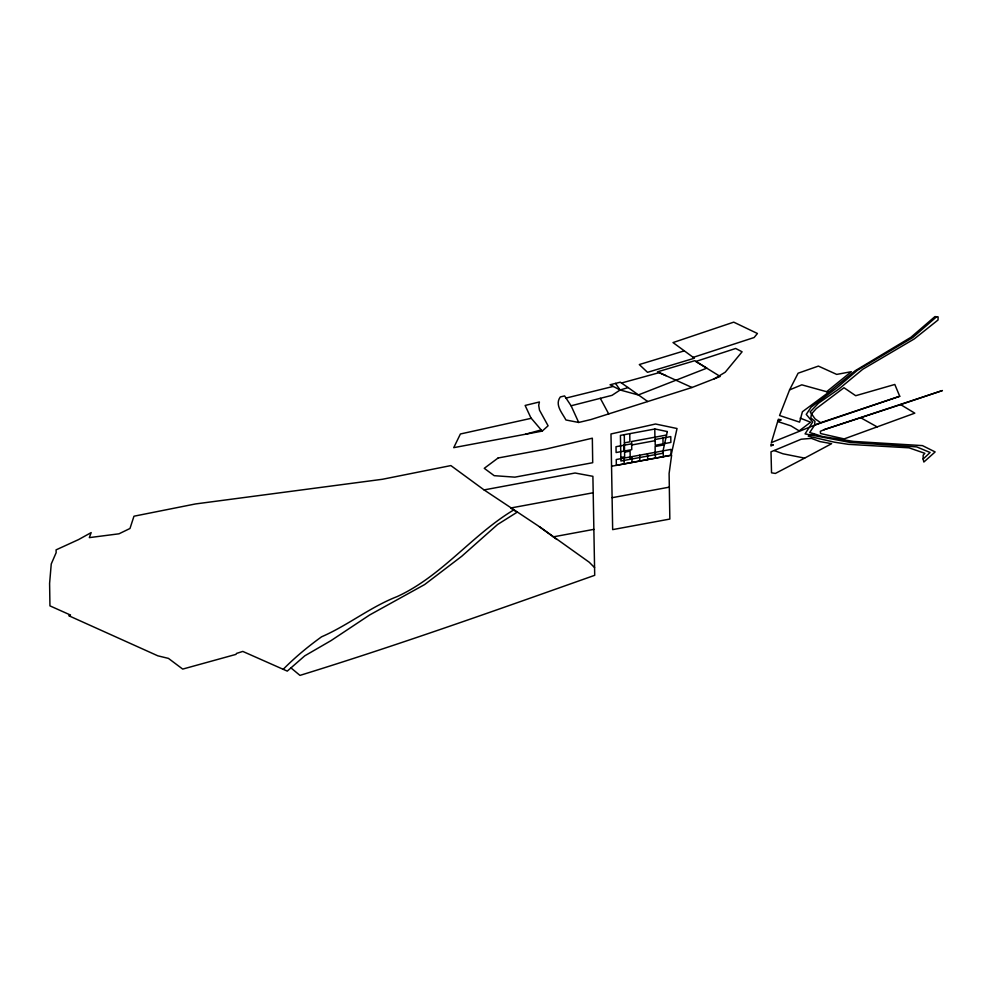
<?xml version="1.0" encoding="UTF-8"?>
<svg xmlns="http://www.w3.org/2000/svg" width="992" height="992" viewBox="0 0 992 992"><rect width="100%" height="100%" fill="white"/><g stroke="black" fill="none" stroke-linecap="round" stroke-linejoin="round"><path stroke-width="1.49" d="M923.13 459.023L923.168 455.192L924.854 453.319L909.019 447.826L848.408 444.342L834.408 442.184L808.22 436.133L814.072 433.789L822.306 436.48L853.542 441.415L922.473 445.619L935.134 451.93L923.85 462.036L923.13 459.023L930.099 452.501L916.682 446.884L850.132 442.432L805.058 433.888L812.696 422.071L806.248 414.383L811.109 407.204L836.963 387.773L857.386 370.289L912.677 337.602L936.597 316.758L938.134 316.907L938.023 320.007L914.277 338.917L862.755 369.272L839.034 388.889L818.474 403.223L810.142 411.891L815.114 418.934L820.706 422.691L899.732 396.279L894.809 384.462L855.699 395.709L843.981 387.723L816.218 408.642L811.431 414.024L810.836 417.954L814.928 421.327L814.643 425.097L809.67 432.574L814.072 433.789M936.597 316.758L934.935 316.597L910.83 337.367L855.116 370.785L828.692 392.286L802.416 411.742L799.589 422.133L779.563 415.524L789.582 389.893L798.101 373.203L818.388 366.098L836.702 374.406L851.322 371.702L826.634 391.716M671.113 455.229L671.001 449.401L616.243 459.532L616.354 465.36L671.113 455.229L677.028 428.519L655.538 424.006L610.985 433.963L612.659 529.616L669.836 519.064L669.104 473.482L671.634 455.154L611.58 466.24M291.003 667.926L299.981 675.403L301.01 675.068C399.764 644.527 497.252 609.82 594.704 575.31L594.568 567.61L589.273 562.266L539.363 526.653L484.071 489.912L450.876 465.583L382.466 479.272L195.486 503.948L133.97 516.212L129.977 528.488L118.978 533.808L89.317 537.627L91.165 532.605L78.542 539.598L56.085 549.866L56.147 552.693L51.249 563.964L49.6 583.358L49.947 605.864L70.519 615.065L68.795 615.734L157.84 655.824L168.454 658.39L182.702 669.092L235.972 654.385L236.505 653.43L242.792 651.422L287.271 671.113L304.78 655.824L330.993 640.634L369.619 614.99L424.65 584.548L461.764 556.252L497.575 524.508L517.03 512.269L510.719 508.003L593.204 492.751M542.202 431.111L548.092 425.791L539.487 410.142L538.706 405.319L539.412 401.971L525.128 405.455L530.881 417.83L542.202 431.111L453.741 447.652L460.4 433.988L531.278 418.302M283.204 669.315C294.959 657.398 307.892 646.672 321.557 636.814C347.932 625.369 370.351 606.98 397.222 596.552C442.072 575.955 472.018 534.961 513.67 509.987M647.702 401.512L628.134 387.587L620.136 389.992L612.027 395.337L571.094 405.778L564.584 395.932L560.319 396.949C554.416 404.91 562.414 413.094 565.911 419.976L578.696 422.456L590.934 419.542L692.019 387.488L720.192 376.464L694.685 360.716L657.485 371.851L692.019 387.488M714.302 378.832L725.239 372.198L742.09 351.788L735.667 348.477L695.863 361.448L706.837 368.144L638.278 394.965L620.136 389.992L610.068 384.772L620.285 382.193L628.134 387.587M804.636 458.118L831.606 443.684L819.851 441.564L811.431 438.377L801.201 439.208L771.007 451.819L771.528 472.812L775.384 473.444L804.636 458.118L782.961 453.778L774.33 450.591M789.582 389.893L801.809 384.834L828.692 392.286M823.906 429.734L820.334 431.309L820.545 433.529L844.142 438.91L914.785 413.168L900.624 404.6L823.906 429.734L942.4 390.55L900.624 404.6M800.16 418.091L810.588 422.232L799.168 430.875L790.946 425.853L777.678 421.513L781.274 419.914L778.36 419.244L771.367 442.593L820.706 422.691M814.643 425.097L899.732 396.279M693.21 357.368L754.106 337.528L757.429 333.498L733.733 322.152L673.022 342.575L694.375 358.224L647.528 372.322L639.294 364.56L684.306 350.846M621.476 383.011L659.234 372.632L665.954 375.633M525.661 434.211L541.31 429.896M566.01 398.09L613.23 386.421M624.414 442.841L629.895 441.824L629.746 433.665M666.537 435.042L631.606 441.502L631.755 449.649L616.119 452.538L616.007 446.71L631.656 443.821M655.117 439.481L670.766 436.579L670.865 442.407L655.228 445.309L655.08 437.162M631.668 444.999L655.142 440.659M624.576 452.166L630.069 451.149L630.218 459.284M664.38 444.8L655.104 446.524L655.253 454.658M620.831 457.498L624.65 456.791L624.278 434.67M484.071 489.912L575.075 473.01L592.894 476.321L594.568 567.61M553.338 536.858L593.861 529.356M612.126 497.699L669.327 487.146M860.597 417.682L877.164 426.907M539.363 526.653L556.896 539.462M615.524 383.396L620.136 389.992M600.321 398.325L608.728 413.962M571.094 405.778L578.696 422.456M662.941 438.03L663.053 443.858M663.177 450.852L663.288 456.68M655.352 452.302L655.464 458.13M654.77 429.028L654.931 437.199M647.528 453.741L647.64 459.569M639.716 455.192L639.815 461.02M631.892 456.642L632.003 462.47M623.832 445.259L623.943 451.087M624.067 458.081L624.179 463.909M667.306 431.57L662.482 453.319L620.905 461.007L620.422 435.389L655.018 428.99L667.306 431.57M498.096 457.994L484.257 468.323L494.202 475.676L514.898 477.152L592.708 462.706L592.336 438.191L545.538 449.178L498.096 457.994M773.227 444.875L770.945 446.028L770.92 444.18L773.227 444.875"/></g></svg>
